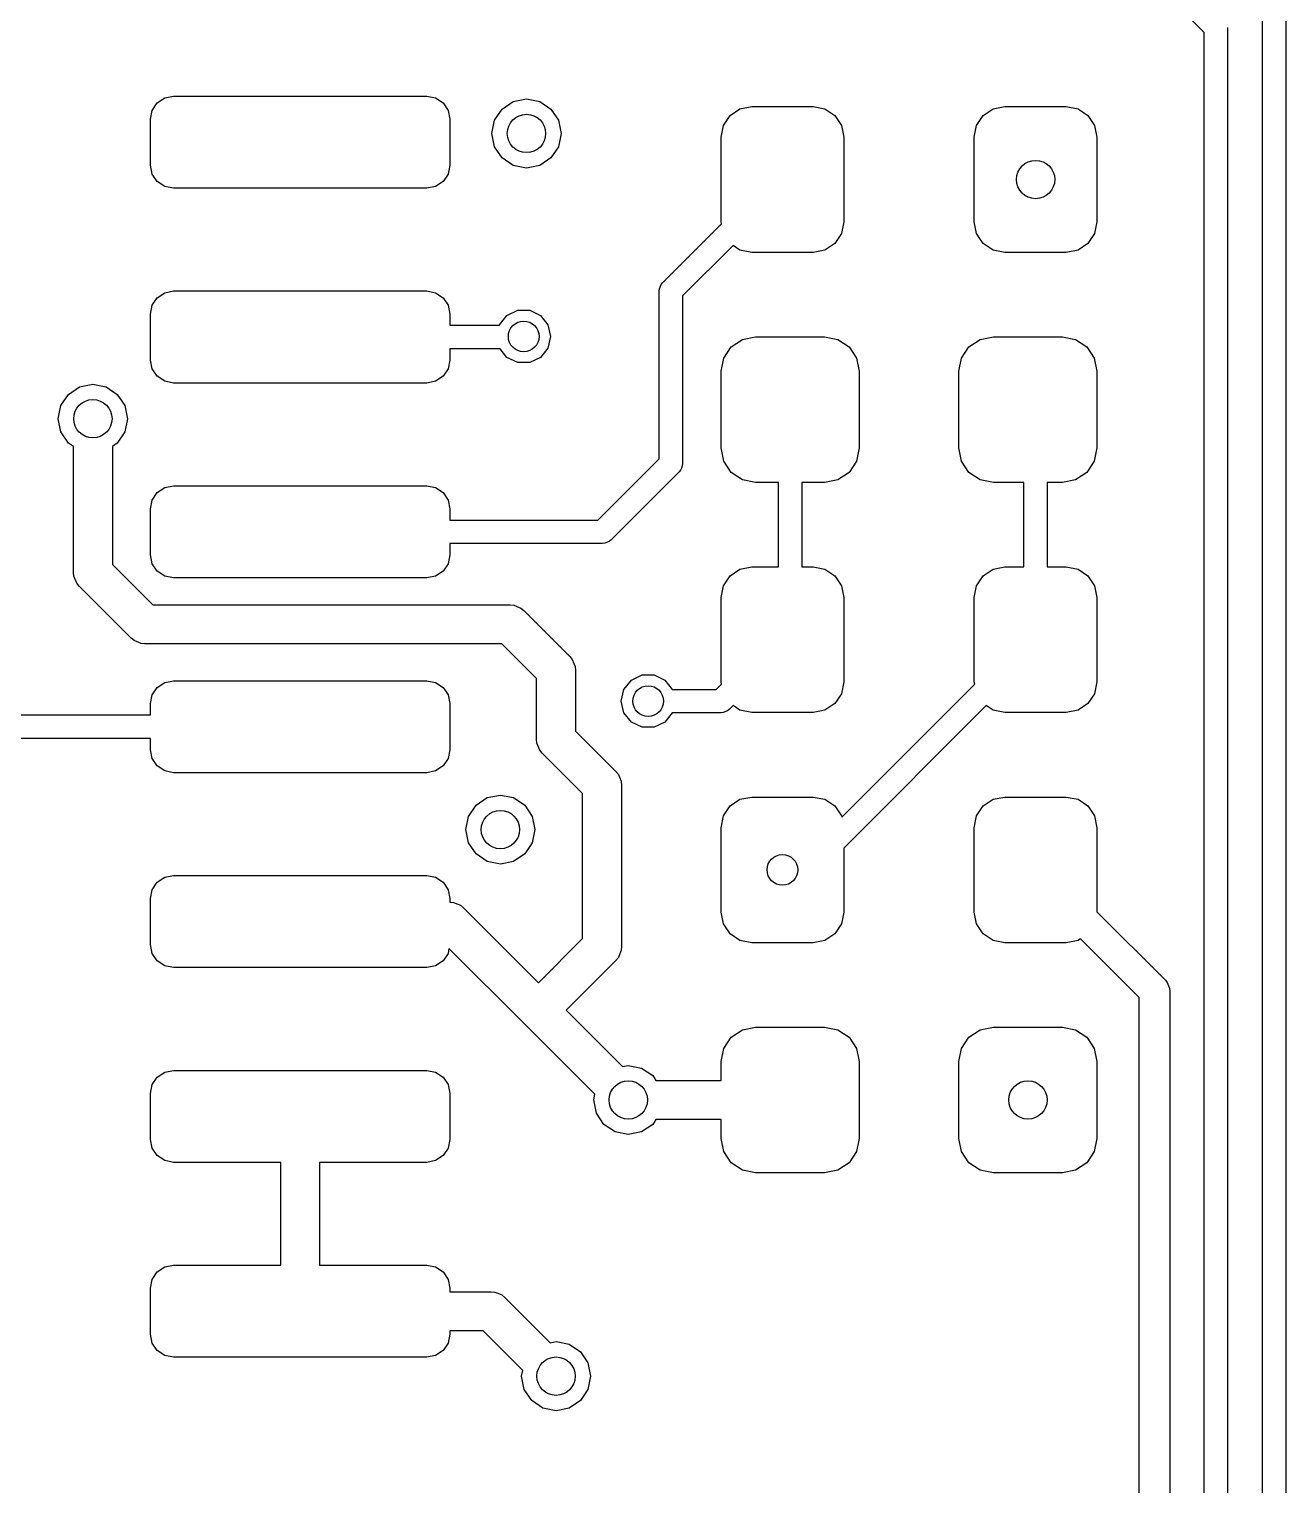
# Model space of a CAD drawing. Extents: x 0.05 to 3.89, y 0.04 to 4.21.
# Drawn here: x 3.4317 to 3.7542, y 1.3107 to 1.6843 of the extents above; entities that cross this region are included whole.
import ezdxf

# ---------------------------------------------------------------- set-up
doc = ezdxf.new("R2010")
doc.units = 0
doc.header["$MEASUREMENT"] = 0
doc.layers.add('BLACK', color=7, linetype='CONTINUOUS')

msp = doc.modelspace()

# ---------------------------------------------------------------- linework, layer by layer
at = {"layer": 'BLACK', "linetype": 'CONTINUOUS'}
for p, q in [((3.75418, 1.70394), (3.75418, 1.29534)), ((3.73322, 1.6834), (3.7149, 1.70172)), ((3.74818, 1.29409), (3.74818, 1.70269)), ((3.73322, 1.28273), (3.73322, 1.6834)), ((3.73922, 1.68465), (3.73922, 1.28397)), ((3.46461, 1.66533), (3.46652, 1.66661)), ((3.46652, 1.66661), (3.46878, 1.66706)), ((3.46878, 1.66706), (3.53374, 1.66706)), ((3.53374, 1.66706), (3.536, 1.66661)), ((3.536, 1.66661), (3.53792, 1.66533)), ((3.55594, 1.66566), (3.55933, 1.66634)), ((3.55933, 1.66634), (3.56272, 1.66566)), ((3.46288, 1.66115), (3.46332, 1.66341)), ((3.46332, 1.66341), (3.46461, 1.66533)), ((3.53792, 1.66533), (3.5392, 1.66341)), ((3.5392, 1.66341), (3.53965, 1.66115)), ((3.55115, 1.66087), (3.55307, 1.66374)), ((3.55307, 1.66374), (3.55594, 1.66566)), ((3.56272, 1.66566), (3.5656, 1.66374)), ((3.5656, 1.66374), (3.56752, 1.66087)), ((3.61156, 1.66206), (3.61411, 1.66377)), ((3.61411, 1.66377), (3.61713, 1.66437)), ((3.61713, 1.66437), (3.63287, 1.66437)), ((3.63287, 1.66437), (3.63589, 1.66377)), ((3.63589, 1.66377), (3.63844, 1.66206)), ((3.67652, 1.66206), (3.67907, 1.66377)), ((3.67907, 1.66377), (3.68209, 1.66437)), ((3.68209, 1.66437), (3.69783, 1.66437)), ((3.69783, 1.66437), (3.70085, 1.66377)), ((3.70085, 1.66377), (3.7034, 1.66206)), ((3.46288, 1.64934), (3.46288, 1.66115)), ((3.53965, 1.66115), (3.53965, 1.64934)), ((3.55047, 1.65748), (3.55115, 1.66087)), ((3.56752, 1.66087), (3.56819, 1.65748)), ((3.60925, 1.6565), (3.60985, 1.65951)), ((3.60985, 1.65951), (3.61156, 1.66206)), ((3.63844, 1.66206), (3.64015, 1.65951)), ((3.64015, 1.65951), (3.64075, 1.6565)), ((3.67421, 1.6565), (3.67481, 1.65951)), ((3.67481, 1.65951), (3.67652, 1.66206)), ((3.7034, 1.66206), (3.70511, 1.65951)), ((3.70511, 1.65951), (3.70571, 1.6565)), ((3.55115, 1.65409), (3.55047, 1.65748)), ((3.56819, 1.65748), (3.56752, 1.65409)), ((3.60925, 1.63484), (3.60925, 1.6565)), ((3.64075, 1.6565), (3.64075, 1.63484)), ((3.67421, 1.63484), (3.67421, 1.6565)), ((3.70571, 1.6565), (3.70571, 1.63484)), ((3.55307, 1.65122), (3.55115, 1.65409)), ((3.56752, 1.65409), (3.5656, 1.65122)), ((3.46332, 1.64708), (3.46288, 1.64934)), ((3.53965, 1.64934), (3.5392, 1.64708)), ((3.55594, 1.6493), (3.55307, 1.65122)), ((3.55933, 1.64862), (3.55594, 1.6493)), ((3.56272, 1.6493), (3.55933, 1.64862)), ((3.5656, 1.65122), (3.56272, 1.6493)), ((3.46461, 1.64517), (3.46332, 1.64708)), ((3.46652, 1.64389), (3.46461, 1.64517)), ((3.46878, 1.64344), (3.46652, 1.64389)), ((3.536, 1.64389), (3.53374, 1.64344)), ((3.53792, 1.64517), (3.536, 1.64389)), ((3.5392, 1.64708), (3.53792, 1.64517)), ((3.53374, 1.64344), (3.46878, 1.64344)), ((3.59426, 1.61917), (3.60936, 1.63428)), ((3.60936, 1.63428), (3.60925, 1.63484)), ((3.64075, 1.63484), (3.64015, 1.63183)), ((3.67481, 1.63183), (3.67421, 1.63484)), ((3.70571, 1.63484), (3.70511, 1.63183)), ((3.63844, 1.62927), (3.63589, 1.62757)), ((3.64015, 1.63183), (3.63844, 1.62927)), ((3.67652, 1.62927), (3.67481, 1.63183)), ((3.67907, 1.62757), (3.67652, 1.62927)), ((3.7034, 1.62927), (3.70085, 1.62757)), ((3.70511, 1.63183), (3.7034, 1.62927)), ((3.61233, 1.62876), (3.59938, 1.6158)), ((3.61411, 1.62757), (3.61233, 1.62876)), ((3.61713, 1.62697), (3.61411, 1.62757)), ((3.63287, 1.62697), (3.61713, 1.62697)), ((3.63589, 1.62757), (3.63287, 1.62697)), ((3.68209, 1.62697), (3.67907, 1.62757)), ((3.69783, 1.62697), (3.68209, 1.62697)), ((3.70085, 1.62757), (3.69783, 1.62697)), ((3.59338, 1.61705), (3.59344, 1.61763)), ((3.59344, 1.61763), (3.59388, 1.61871)), ((3.59388, 1.61871), (3.59426, 1.61917)), ((3.46332, 1.61341), (3.46461, 1.61533)), ((3.46461, 1.61533), (3.46652, 1.61661)), ((3.46652, 1.61661), (3.46878, 1.61706)), ((3.46878, 1.61706), (3.53374, 1.61706)), ((3.53374, 1.61706), (3.536, 1.61661)), ((3.536, 1.61661), (3.53792, 1.61533)), ((3.53792, 1.61533), (3.5392, 1.61341)), ((3.59338, 1.574), (3.59338, 1.61705)), ((3.59938, 1.6158), (3.59938, 1.57276)), ((3.46288, 1.61115), (3.46332, 1.61341)), ((3.46288, 1.59934), (3.46288, 1.61115)), ((3.5392, 1.61341), (3.53965, 1.61115)), ((3.53965, 1.61115), (3.53965, 1.60825)), ((3.55241, 1.60839), (3.55432, 1.61079)), ((3.55432, 1.61079), (3.55709, 1.61212)), ((3.55709, 1.61212), (3.56015, 1.61212)), ((3.56015, 1.61212), (3.56291, 1.61079)), ((3.56291, 1.61079), (3.56483, 1.60839)), ((3.53965, 1.60825), (3.55238, 1.60825)), ((3.55238, 1.60825), (3.55241, 1.60839)), ((3.56483, 1.60839), (3.56551, 1.6054)), ((3.56551, 1.6054), (3.56483, 1.60241)), ((3.60993, 1.59985), (3.61185, 1.60272)), ((3.61185, 1.60272), (3.61472, 1.60464)), ((3.61472, 1.60464), (3.61811, 1.60531)), ((3.61811, 1.60531), (3.63583, 1.60531)), ((3.63583, 1.60531), (3.63922, 1.60464)), ((3.63922, 1.60464), (3.64209, 1.60272)), ((3.64209, 1.60272), (3.64401, 1.59985)), ((3.67095, 1.59985), (3.67287, 1.60272)), ((3.67287, 1.60272), (3.67574, 1.60464)), ((3.67574, 1.60464), (3.67913, 1.60531)), ((3.67913, 1.60531), (3.69685, 1.60531)), ((3.69685, 1.60531), (3.70024, 1.60464)), ((3.70024, 1.60464), (3.70311, 1.60272)), ((3.70311, 1.60272), (3.70503, 1.59985)), ((3.46332, 1.59708), (3.46288, 1.59934)), ((3.53965, 1.59934), (3.5392, 1.59708)), ((3.55254, 1.60225), (3.53965, 1.60225)), ((3.53965, 1.60225), (3.53965, 1.59934)), ((3.55432, 1.60001), (3.55254, 1.60225)), ((3.55709, 1.59868), (3.55432, 1.60001)), ((3.56291, 1.60001), (3.56015, 1.59868)), ((3.56483, 1.60241), (3.56291, 1.60001)), ((3.60925, 1.59646), (3.60993, 1.59985)), ((3.64401, 1.59985), (3.64469, 1.59646)), ((3.67028, 1.59646), (3.67095, 1.59985)), ((3.70503, 1.59985), (3.70571, 1.59646)), ((3.46461, 1.59517), (3.46332, 1.59708)), ((3.5392, 1.59708), (3.53792, 1.59517)), ((3.56015, 1.59868), (3.55709, 1.59868)), ((3.60925, 1.57677), (3.60925, 1.59646)), ((3.64469, 1.59646), (3.64469, 1.57677)), ((3.67028, 1.57677), (3.67028, 1.59646)), ((3.70571, 1.59646), (3.70571, 1.57677)), ((3.44181, 1.59054), (3.44468, 1.59246)), ((3.44468, 1.59246), (3.44807, 1.59313)), ((3.44807, 1.59313), (3.45146, 1.59246)), ((3.45146, 1.59246), (3.45434, 1.59054)), ((3.46652, 1.59389), (3.46461, 1.59517)), ((3.46878, 1.59344), (3.46652, 1.59389)), ((3.53374, 1.59344), (3.46878, 1.59344)), ((3.536, 1.59389), (3.53374, 1.59344)), ((3.53792, 1.59517), (3.536, 1.59389)), ((3.43989, 1.58766), (3.44181, 1.59054)), ((3.45434, 1.59054), (3.45626, 1.58766)), ((3.43921, 1.58427), (3.43989, 1.58766)), ((3.43989, 1.58088), (3.43921, 1.58427)), ((3.45626, 1.58766), (3.45693, 1.58427)), ((3.45693, 1.58427), (3.45626, 1.58088)), ((3.44181, 1.57801), (3.43989, 1.58088)), ((3.45626, 1.58088), (3.45434, 1.57801)), ((3.44307, 1.57717), (3.44181, 1.57801)), ((3.44307, 1.54483), (3.44307, 1.57717)), ((3.45434, 1.57801), (3.45307, 1.57717)), ((3.45307, 1.57717), (3.45307, 1.5469)), ((3.60993, 1.57338), (3.60925, 1.57677)), ((3.64469, 1.57677), (3.64401, 1.57338)), ((3.67095, 1.57338), (3.67028, 1.57677)), ((3.70571, 1.57677), (3.70503, 1.57338)), ((3.57763, 1.55825), (3.59338, 1.574)), ((3.61185, 1.57051), (3.60993, 1.57338)), ((3.64401, 1.57338), (3.64209, 1.57051)), ((3.67287, 1.57051), (3.67095, 1.57338)), ((3.70503, 1.57338), (3.70311, 1.57051)), ((3.5985, 1.57063), (3.58099, 1.55313)), ((3.59887, 1.57109), (3.5985, 1.57063)), ((3.59908, 1.57158), (3.59887, 1.57109)), ((3.59932, 1.57217), (3.59908, 1.57158)), ((3.59938, 1.57276), (3.59932, 1.57217)), ((3.61472, 1.56859), (3.61185, 1.57051)), ((3.64209, 1.57051), (3.63922, 1.56859)), ((3.67574, 1.56859), (3.67287, 1.57051)), ((3.70311, 1.57051), (3.70024, 1.56859)), ((3.46332, 1.56341), (3.46461, 1.56533)), ((3.46461, 1.56533), (3.46652, 1.56661)), ((3.46652, 1.56661), (3.46878, 1.56706)), ((3.46878, 1.56706), (3.53374, 1.56706)), ((3.53374, 1.56706), (3.536, 1.56661)), ((3.536, 1.56661), (3.53792, 1.56533)), ((3.53792, 1.56533), (3.5392, 1.56341)), ((3.61811, 1.56791), (3.61472, 1.56859)), ((3.62397, 1.56791), (3.61811, 1.56791)), ((3.62397, 1.54626), (3.62397, 1.56791)), ((3.63583, 1.56791), (3.62997, 1.56791)), ((3.62997, 1.56791), (3.62997, 1.54626)), ((3.63922, 1.56859), (3.63583, 1.56791)), ((3.67913, 1.56791), (3.67574, 1.56859)), ((3.68696, 1.56791), (3.67913, 1.56791)), ((3.68696, 1.54626), (3.68696, 1.56791)), ((3.69685, 1.56791), (3.69296, 1.56791)), ((3.69296, 1.56791), (3.69296, 1.54626)), ((3.70024, 1.56859), (3.69685, 1.56791)), ((3.46288, 1.56116), (3.46332, 1.56341)), ((3.5392, 1.56341), (3.53965, 1.56116)), ((3.46288, 1.54934), (3.46288, 1.56116)), ((3.53965, 1.56116), (3.53965, 1.55825)), ((3.53965, 1.55825), (3.57763, 1.55825)), ((3.57887, 1.55225), (3.53965, 1.55225)), ((3.53965, 1.55225), (3.53965, 1.54934)), ((3.57946, 1.55231), (3.57887, 1.55225)), ((3.58054, 1.55276), (3.57946, 1.55231)), ((3.58099, 1.55313), (3.58054, 1.55276)), ((3.45307, 1.5469), (3.46348, 1.5365)), ((3.46332, 1.54708), (3.46288, 1.54934)), ((3.46461, 1.54517), (3.46332, 1.54708)), ((3.5392, 1.54708), (3.53792, 1.54517)), ((3.53965, 1.54934), (3.5392, 1.54708)), ((3.44317, 1.54386), (3.44307, 1.54483)), ((3.44341, 1.54328), (3.44317, 1.54386)), ((3.44317, 1.54386), (3.44317, 1.54386)), ((3.44392, 1.54206), (3.44341, 1.54328)), ((3.46652, 1.54389), (3.46461, 1.54517)), ((3.46878, 1.54344), (3.46652, 1.54389)), ((3.53374, 1.54344), (3.46878, 1.54344)), ((3.536, 1.54389), (3.53374, 1.54344)), ((3.53792, 1.54517), (3.536, 1.54389)), ((3.60985, 1.5414), (3.61156, 1.54395)), ((3.61156, 1.54395), (3.61411, 1.54566)), ((3.61411, 1.54566), (3.61713, 1.54626)), ((3.61713, 1.54626), (3.62397, 1.54626)), ((3.62997, 1.54626), (3.63287, 1.54626)), ((3.63287, 1.54626), (3.63589, 1.54566)), ((3.63589, 1.54566), (3.63844, 1.54395)), ((3.63844, 1.54395), (3.64015, 1.5414)), ((3.67481, 1.5414), (3.67652, 1.54395)), ((3.67652, 1.54395), (3.67907, 1.54566)), ((3.67907, 1.54566), (3.68209, 1.54626)), ((3.68209, 1.54626), (3.68696, 1.54626)), ((3.69296, 1.54626), (3.69783, 1.54626)), ((3.69783, 1.54626), (3.70085, 1.54566)), ((3.70085, 1.54566), (3.7034, 1.54395)), ((3.7034, 1.54395), (3.70511, 1.5414)), ((3.44454, 1.5413), (3.44392, 1.54206)), ((3.44392, 1.54206), (3.44392, 1.54206)), ((3.45787, 1.52796), (3.44454, 1.5413)), ((3.60925, 1.53839), (3.60985, 1.5414)), ((3.64015, 1.5414), (3.64075, 1.53839)), ((3.67421, 1.53839), (3.67481, 1.5414)), ((3.70511, 1.5414), (3.70571, 1.53839)), ((3.46348, 1.5365), (3.55512, 1.5365)), ((3.55512, 1.5365), (3.55609, 1.5364)), ((3.55609, 1.5364), (3.55609, 1.5364)), ((3.55609, 1.5364), (3.55684, 1.53609)), ((3.55684, 1.53609), (3.5579, 1.53565)), ((3.5579, 1.53565), (3.5579, 1.53565)), ((3.5579, 1.53565), (3.55865, 1.53503)), ((3.60925, 1.51673), (3.60925, 1.53839)), ((3.64075, 1.53839), (3.64075, 1.51673)), ((3.67421, 1.51673), (3.67421, 1.53839)), ((3.70571, 1.53839), (3.70571, 1.51673)), ((3.55865, 1.53503), (3.57046, 1.52322)), ((3.45863, 1.52734), (3.45787, 1.52796)), ((3.46043, 1.52659), (3.45863, 1.52734)), ((3.45863, 1.52734), (3.45863, 1.52734)), ((3.46141, 1.5265), (3.46043, 1.52659)), ((3.55305, 1.5265), (3.46141, 1.5265)), ((3.56193, 1.51761), (3.55305, 1.5265)), ((3.57046, 1.52322), (3.57109, 1.52246)), ((3.57109, 1.52246), (3.57109, 1.52246)), ((3.57109, 1.52246), (3.57149, 1.52149)), ((3.57149, 1.52149), (3.57183, 1.52067)), ((3.57183, 1.52067), (3.57183, 1.52066)), ((3.57183, 1.52066), (3.57193, 1.51969)), ((3.46652, 1.51661), (3.46878, 1.51706)), ((3.46878, 1.51706), (3.53374, 1.51706)), ((3.53374, 1.51706), (3.536, 1.51661)), ((3.56193, 1.50203), (3.56193, 1.51761)), ((3.57193, 1.51969), (3.57193, 1.5041)), ((3.58434, 1.5148), (3.58626, 1.5172)), ((3.58626, 1.5172), (3.58902, 1.51853)), ((3.58902, 1.51853), (3.59208, 1.51853)), ((3.59208, 1.51853), (3.59485, 1.5172)), ((3.59485, 1.5172), (3.59675, 1.51481)), ((3.46288, 1.51116), (3.46332, 1.51341)), ((3.46332, 1.51341), (3.46461, 1.51533)), ((3.46461, 1.51533), (3.46652, 1.51661)), ((3.536, 1.51661), (3.53792, 1.51533)), ((3.53792, 1.51533), (3.5392, 1.51341)), ((3.5392, 1.51341), (3.53965, 1.51116)), ((3.58366, 1.51181), (3.58434, 1.5148)), ((3.59675, 1.51481), (3.60801, 1.51481)), ((3.60801, 1.51481), (3.60936, 1.51617)), ((3.60936, 1.51617), (3.60925, 1.51673)), ((3.64015, 1.51372), (3.63844, 1.51116)), ((3.64075, 1.51673), (3.64015, 1.51372)), ((3.64021, 1.48205), (3.67433, 1.51617)), ((3.67433, 1.51617), (3.67421, 1.51673)), ((3.70511, 1.51372), (3.7034, 1.51116)), ((3.70571, 1.51673), (3.70511, 1.51372)), ((3.46288, 1.50825), (3.46288, 1.51116)), ((3.53965, 1.51116), (3.53965, 1.49934)), ((3.58434, 1.50882), (3.58366, 1.51181)), ((3.61092, 1.50932), (3.60984, 1.50887)), ((3.61137, 1.50969), (3.61092, 1.50932)), ((3.61233, 1.51065), (3.61137, 1.50969)), ((3.61411, 1.50946), (3.61233, 1.51065)), ((3.61713, 1.50886), (3.61411, 1.50946)), ((3.63589, 1.50946), (3.63287, 1.50886)), ((3.63844, 1.51116), (3.63589, 1.50946)), ((3.67729, 1.51065), (3.64075, 1.4741)), ((3.67907, 1.50946), (3.67729, 1.51065)), ((3.68209, 1.50886), (3.67907, 1.50946)), ((3.70085, 1.50946), (3.69783, 1.50886)), ((3.7034, 1.51116), (3.70085, 1.50946)), ((3.40682, 1.50825), (3.46288, 1.50825)), ((3.58626, 1.50642), (3.58434, 1.50882)), ((3.58902, 1.50509), (3.58626, 1.50642)), ((3.59485, 1.50642), (3.59208, 1.50509)), ((3.59675, 1.50881), (3.59485, 1.50642)), ((3.60925, 1.50881), (3.59675, 1.50881)), ((3.60984, 1.50887), (3.60925, 1.50881)), ((3.63287, 1.50886), (3.61713, 1.50886)), ((3.69783, 1.50886), (3.68209, 1.50886)), ((3.46288, 1.50225), (3.40807, 1.50225)), ((3.46288, 1.49934), (3.46288, 1.50225)), ((3.56203, 1.50105), (3.56193, 1.50203)), ((3.57193, 1.5041), (3.58228, 1.49375)), ((3.59208, 1.50509), (3.58902, 1.50509)), ((3.46332, 1.49708), (3.46288, 1.49934)), ((3.53965, 1.49934), (3.5392, 1.49708)), ((3.56277, 1.49925), (3.56203, 1.50105)), ((3.56339, 1.49849), (3.56277, 1.49925)), ((3.56277, 1.49925), (3.56277, 1.49925)), ((3.57374, 1.48814), (3.56339, 1.49849)), ((3.46461, 1.49517), (3.46332, 1.49708)), ((3.46652, 1.49389), (3.46461, 1.49517)), ((3.53792, 1.49517), (3.536, 1.49389)), ((3.5392, 1.49708), (3.53792, 1.49517)), ((3.46878, 1.49344), (3.46652, 1.49389)), ((3.53374, 1.49344), (3.46878, 1.49344)), ((3.536, 1.49389), (3.53374, 1.49344)), ((3.58228, 1.49375), (3.5829, 1.49299)), ((3.5829, 1.49299), (3.5829, 1.49299)), ((3.5829, 1.49299), (3.58317, 1.49233)), ((3.58317, 1.49233), (3.58362, 1.49125)), ((3.58362, 1.49125), (3.58364, 1.49119)), ((3.58364, 1.49119), (3.58374, 1.49022)), ((3.54638, 1.48512), (3.54925, 1.48704)), ((3.54925, 1.48704), (3.55264, 1.48771)), ((3.55264, 1.48771), (3.55603, 1.48704)), ((3.55603, 1.48704), (3.55891, 1.48512)), ((3.57374, 1.45089), (3.57374, 1.48814)), ((3.58374, 1.49022), (3.58374, 1.44882)), ((3.61411, 1.48661), (3.61713, 1.4872)), ((3.61713, 1.4872), (3.63287, 1.4872)), ((3.63287, 1.4872), (3.63589, 1.48661)), ((3.67907, 1.48661), (3.68209, 1.4872)), ((3.68209, 1.4872), (3.69783, 1.4872)), ((3.69783, 1.4872), (3.70085, 1.48661)), ((3.54446, 1.48224), (3.54638, 1.48512)), ((3.55891, 1.48512), (3.56083, 1.48224)), ((3.60985, 1.48234), (3.61156, 1.4849)), ((3.61156, 1.4849), (3.61411, 1.48661)), ((3.63589, 1.48661), (3.63844, 1.4849)), ((3.63844, 1.4849), (3.64015, 1.48234)), ((3.67481, 1.48234), (3.67652, 1.4849)), ((3.67652, 1.4849), (3.67907, 1.48661)), ((3.70085, 1.48661), (3.7034, 1.4849)), ((3.7034, 1.4849), (3.70511, 1.48234)), ((3.54378, 1.47885), (3.54446, 1.48224)), ((3.56083, 1.48224), (3.5615, 1.47885)), ((3.60925, 1.47933), (3.60985, 1.48234)), ((3.64015, 1.48234), (3.64021, 1.48205)), ((3.67421, 1.47933), (3.67481, 1.48234)), ((3.70511, 1.48234), (3.70571, 1.47933)), ((3.54446, 1.47546), (3.54378, 1.47885)), ((3.5615, 1.47885), (3.56083, 1.47546)), ((3.60925, 1.45768), (3.60925, 1.47933)), ((3.67421, 1.45768), (3.67421, 1.47933)), ((3.70571, 1.47933), (3.70571, 1.45773)), ((3.54638, 1.47259), (3.54446, 1.47546)), ((3.54925, 1.47067), (3.54638, 1.47259)), ((3.55891, 1.47259), (3.55603, 1.47067)), ((3.56083, 1.47546), (3.55891, 1.47259)), ((3.64075, 1.4741), (3.64075, 1.45768)), ((3.55264, 1.47), (3.54925, 1.47067)), ((3.55603, 1.47067), (3.55264, 1.47)), ((3.46332, 1.46341), (3.46461, 1.46533)), ((3.46461, 1.46533), (3.46652, 1.46661)), ((3.46652, 1.46661), (3.46878, 1.46706)), ((3.46878, 1.46706), (3.53374, 1.46706)), ((3.53374, 1.46706), (3.536, 1.46661)), ((3.536, 1.46661), (3.53792, 1.46533)), ((3.53792, 1.46533), (3.5392, 1.46341)), ((3.46288, 1.46115), (3.46332, 1.46341)), ((3.46288, 1.44934), (3.46288, 1.46115)), ((3.5392, 1.46341), (3.53965, 1.46115)), ((3.53965, 1.46115), (3.53965, 1.46025)), ((3.53965, 1.46025), (3.54062, 1.46015)), ((3.54062, 1.46015), (3.54062, 1.46015)), ((3.54062, 1.46015), (3.54101, 1.45999)), ((3.54101, 1.45999), (3.54242, 1.45941)), ((3.54242, 1.45941), (3.54242, 1.45941)), ((3.54242, 1.45941), (3.54318, 1.45878)), ((3.54318, 1.45878), (3.56241, 1.43956)), ((3.60985, 1.45466), (3.60925, 1.45768)), ((3.64075, 1.45768), (3.64015, 1.45466)), ((3.67481, 1.45466), (3.67421, 1.45768)), ((3.70571, 1.45773), (3.72326, 1.44019)), ((3.61156, 1.45211), (3.60985, 1.45466)), ((3.64015, 1.45466), (3.63844, 1.45211)), ((3.67652, 1.45211), (3.67481, 1.45466)), ((3.56241, 1.43956), (3.57374, 1.45089)), ((3.61411, 1.4504), (3.61156, 1.45211)), ((3.61713, 1.4498), (3.61411, 1.4504)), ((3.63287, 1.4498), (3.61713, 1.4498)), ((3.63589, 1.4504), (3.63287, 1.4498)), ((3.63844, 1.45211), (3.63589, 1.4504)), ((3.67907, 1.4504), (3.67652, 1.45211)), ((3.68209, 1.4498), (3.67907, 1.4504)), ((3.69783, 1.4498), (3.68209, 1.4498)), ((3.70085, 1.4504), (3.69783, 1.4498)), ((3.70148, 1.45083), (3.70085, 1.4504)), ((3.71654, 1.43577), (3.70148, 1.45083)), ((3.46332, 1.44708), (3.46288, 1.44934)), ((3.46461, 1.44517), (3.46332, 1.44708)), ((3.5392, 1.44708), (3.53792, 1.44517)), ((3.53945, 1.44837), (3.5392, 1.44708)), ((3.55887, 1.42895), (3.53945, 1.44837)), ((3.5829, 1.44604), (3.58228, 1.44528)), ((3.58357, 1.44766), (3.5829, 1.44604)), ((3.5829, 1.44604), (3.5829, 1.44604)), ((3.58364, 1.44784), (3.58357, 1.44766)), ((3.58374, 1.44882), (3.58364, 1.44784)), ((3.58364, 1.44784), (3.58364, 1.44784)), ((3.46652, 1.44389), (3.46461, 1.44517)), ((3.46878, 1.44344), (3.46652, 1.44389)), ((3.53374, 1.44344), (3.46878, 1.44344)), ((3.536, 1.44389), (3.53374, 1.44344)), ((3.53792, 1.44517), (3.536, 1.44389)), ((3.58228, 1.44528), (3.56948, 1.43249)), ((3.72326, 1.44019), (3.72375, 1.43959)), ((3.72375, 1.43959), (3.72426, 1.43835)), ((3.72426, 1.43835), (3.72433, 1.43817)), ((3.71654, 1.28031), (3.71654, 1.43577)), ((3.72433, 1.43817), (3.72441, 1.4374)), ((3.72441, 1.4374), (3.72441, 1.28195)), ((3.56948, 1.43249), (3.58396, 1.41801)), ((3.57689, 1.41094), (3.55887, 1.42895)), ((3.61185, 1.42556), (3.61472, 1.42748)), ((3.61472, 1.42748), (3.61811, 1.42815)), ((3.61811, 1.42815), (3.63583, 1.42815)), ((3.63583, 1.42815), (3.63922, 1.42748)), ((3.63922, 1.42748), (3.64209, 1.42556)), ((3.67287, 1.42556), (3.67574, 1.42748)), ((3.67574, 1.42748), (3.67913, 1.42815)), ((3.67913, 1.42815), (3.69685, 1.42815)), ((3.69685, 1.42815), (3.70024, 1.42748)), ((3.70024, 1.42748), (3.70311, 1.42556)), ((3.60993, 1.42268), (3.61185, 1.42556)), ((3.64209, 1.42556), (3.64401, 1.42268)), ((3.67095, 1.42268), (3.67287, 1.42556)), ((3.70311, 1.42556), (3.70503, 1.42268)), ((3.60925, 1.41929), (3.60993, 1.42268)), ((3.64401, 1.42268), (3.64469, 1.41929)), ((3.67028, 1.41929), (3.67095, 1.42268)), ((3.70503, 1.42268), (3.70571, 1.41929)), ((3.46461, 1.41533), (3.46652, 1.41661)), ((3.46652, 1.41661), (3.46878, 1.41706)), ((3.46878, 1.41706), (3.53374, 1.41706)), ((3.53374, 1.41706), (3.536, 1.41661)), ((3.536, 1.41661), (3.53792, 1.41533)), ((3.58396, 1.41801), (3.58545, 1.41831)), ((3.58545, 1.41831), (3.58884, 1.41763)), ((3.58884, 1.41763), (3.59171, 1.41571)), ((3.60925, 1.41445), (3.60925, 1.41929)), ((3.64469, 1.41929), (3.64469, 1.39961)), ((3.67028, 1.39961), (3.67028, 1.41929)), ((3.70571, 1.41929), (3.70571, 1.39961)), ((3.46288, 1.41115), (3.46332, 1.41341)), ((3.46332, 1.41341), (3.46461, 1.41533)), ((3.53792, 1.41533), (3.5392, 1.41341)), ((3.5392, 1.41341), (3.53965, 1.41115)), ((3.59171, 1.41571), (3.59256, 1.41445)), ((3.59256, 1.41445), (3.60925, 1.41445)), ((3.46288, 1.39934), (3.46288, 1.41115)), ((3.53965, 1.41115), (3.53965, 1.39934)), ((3.57659, 1.40945), (3.57689, 1.41094)), ((3.57726, 1.40606), (3.57659, 1.40945)), ((3.57918, 1.40319), (3.57726, 1.40606)), ((3.58206, 1.40126), (3.57918, 1.40319)), ((3.58545, 1.40059), (3.58206, 1.40126)), ((3.58884, 1.40126), (3.58545, 1.40059)), ((3.59171, 1.40319), (3.58884, 1.40126)), ((3.59256, 1.40445), (3.59171, 1.40319)), ((3.60925, 1.40445), (3.59256, 1.40445)), ((3.60925, 1.39961), (3.60925, 1.40445)), ((3.46332, 1.39708), (3.46288, 1.39934)), ((3.53965, 1.39934), (3.5392, 1.39708)), ((3.60993, 1.39622), (3.60925, 1.39961)), ((3.64469, 1.39961), (3.64401, 1.39622)), ((3.67095, 1.39622), (3.67028, 1.39961)), ((3.70571, 1.39961), (3.70503, 1.39622)), ((3.46461, 1.39517), (3.46332, 1.39708)), ((3.46652, 1.39389), (3.46461, 1.39517)), ((3.46878, 1.39344), (3.46652, 1.39389)), ((3.536, 1.39389), (3.53374, 1.39344)), ((3.53792, 1.39517), (3.536, 1.39389)), ((3.5392, 1.39708), (3.53792, 1.39517)), ((3.61185, 1.39334), (3.60993, 1.39622)), ((3.64401, 1.39622), (3.64209, 1.39334)), ((3.67287, 1.39334), (3.67095, 1.39622)), ((3.70503, 1.39622), (3.70311, 1.39334)), ((3.49626, 1.39344), (3.46878, 1.39344)), ((3.49626, 1.36706), (3.49626, 1.39344)), ((3.53374, 1.39344), (3.50626, 1.39344)), ((3.50626, 1.39344), (3.50626, 1.36706)), ((3.61472, 1.39142), (3.61185, 1.39334)), ((3.61811, 1.39075), (3.61472, 1.39142)), ((3.63583, 1.39075), (3.61811, 1.39075)), ((3.63922, 1.39142), (3.63583, 1.39075)), ((3.64209, 1.39334), (3.63922, 1.39142)), ((3.67574, 1.39142), (3.67287, 1.39334)), ((3.67913, 1.39075), (3.67574, 1.39142)), ((3.69685, 1.39075), (3.67913, 1.39075)), ((3.70024, 1.39142), (3.69685, 1.39075)), ((3.70311, 1.39334), (3.70024, 1.39142)), ((3.46332, 1.36341), (3.46461, 1.36533)), ((3.46461, 1.36533), (3.46652, 1.36661)), ((3.46652, 1.36661), (3.46878, 1.36706)), ((3.46878, 1.36706), (3.49626, 1.36706)), ((3.50626, 1.36706), (3.53374, 1.36706)), ((3.53374, 1.36706), (3.536, 1.36661)), ((3.536, 1.36661), (3.53792, 1.36533)), ((3.53792, 1.36533), (3.5392, 1.36341)), ((3.46288, 1.36115), (3.46332, 1.36341)), ((3.46288, 1.34934), (3.46288, 1.36115)), ((3.5392, 1.36341), (3.53965, 1.36115)), ((3.53965, 1.36115), (3.53965, 1.36025)), ((3.53965, 1.36025), (3.55026, 1.36025)), ((3.55026, 1.36025), (3.55124, 1.36015)), ((3.55124, 1.36015), (3.55124, 1.36015)), ((3.55124, 1.36015), (3.55197, 1.35985)), ((3.55197, 1.35985), (3.55304, 1.35941)), ((3.55304, 1.35941), (3.55304, 1.35941)), ((3.55304, 1.35941), (3.5538, 1.35879)), ((3.5538, 1.35879), (3.56544, 1.34714)), ((3.46332, 1.34708), (3.46288, 1.34934)), ((3.53965, 1.34934), (3.5392, 1.34708)), ((3.54819, 1.35025), (3.53965, 1.35025)), ((3.53965, 1.35025), (3.53965, 1.34934)), ((3.55837, 1.34007), (3.54819, 1.35025)), ((3.46461, 1.34517), (3.46332, 1.34708)), ((3.46652, 1.34389), (3.46461, 1.34517)), ((3.53792, 1.34517), (3.536, 1.34389)), ((3.5392, 1.34708), (3.53792, 1.34517)), ((3.56544, 1.34714), (3.56693, 1.34744)), ((3.56693, 1.34744), (3.57032, 1.34677)), ((3.57032, 1.34677), (3.57319, 1.34485)), ((3.46878, 1.34344), (3.46652, 1.34389)), ((3.53374, 1.34344), (3.46878, 1.34344)), ((3.536, 1.34389), (3.53374, 1.34344)), ((3.57319, 1.34485), (3.57511, 1.34197)), ((3.57511, 1.34197), (3.57579, 1.33858)), ((3.55807, 1.33858), (3.55837, 1.34007)), ((3.55875, 1.33519), (3.55807, 1.33858)), ((3.57579, 1.33858), (3.57511, 1.33519)), ((3.56067, 1.33232), (3.55875, 1.33519)), ((3.57511, 1.33519), (3.57319, 1.33232)), ((3.56354, 1.3304), (3.56067, 1.33232)), ((3.56693, 1.32972), (3.56354, 1.3304)), ((3.57032, 1.3304), (3.56693, 1.32972)), ((3.57319, 1.33232), (3.57032, 1.3304))]:
    msp.add_line(p, q, dxfattribs=at)
at = {"layer": 'BLACK'}
for centre, radius in [((3.55933, 1.65748), 0.00492), ((3.68996, 1.64567), 0.00492), ((3.55862, 1.6054), 0.00394), ((3.44807, 1.58427), 0.00492), ((3.59055, 1.51181), 0.00394), ((3.55264, 1.47885), 0.00492), ((3.625, 1.4685), 0.00394), ((3.58545, 1.40945), 0.00492), ((3.68799, 1.40945), 0.00492), ((3.56693, 1.33858), 0.00492)]:
    msp.add_circle(centre, radius, dxfattribs=at)

doc.saveas('drawing.dxf')
